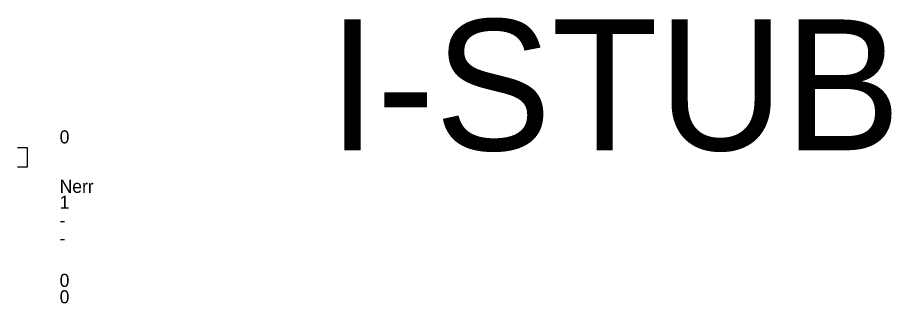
# Model space of a CAD drawing. Extents: x -141445 to -141321, y 26410 to 27069.
# Drawn here: x -141408 to -141401.31, y 26461.01 to 26463.2 of the extents above; entities that cross this region are included whole.
import ezdxf

# ---------------------------------------------------------------- set-up
doc = ezdxf.new("R2010")
doc.units = 0
doc.header["$MEASUREMENT"] = 0
doc.layers.get('0').update_dxf_attribs({"linetype": 'CONTINUOUS'})
for name, color, linetype in [('$I-ATT-TEXTDAT', 81, 'CONTINUOUS'), ('$I-ATT-TEXTVIS', 3, 'CONTINUOUS'), ('PEN00', 3, 'CONTINUOUS')]:
    doc.layers.add(name, color=color, linetype=linetype)

# ---------------------------------------------------------------- blocks, each defined once
blk = doc.blocks.new('I-STUB')
at = {"layer": 'PEN00'}
for p, q in [((0, 0.0727), (-0.0757, 0.0727)), ((0, -0.0727), (0, 0.0727)), ((-0.0757, -0.0727), (0, -0.0727))]:
    blk.add_line(p, q, dxfattribs=at)
at = {"layer": '$I-ATT-TEXTDAT'}
for tag, p in [('ID', (0.2471, -0.2721)), ('SIZE', (0.2471, -0.3933)), ('MAKE', (0.2471, -0.5305)), ('MODEL', (0.2471, -0.6685)), ('DAT1', (0.2471, -0.9908)), ('DAT2', (0.2471, -1.1163))]:
    blk.add_attdef(tag, p, '', height=0.1, dxfattribs=at)
at = {"layer": '$I-ATT-TEXTVIS'}
blk.add_attdef('SEQFLOW', (0.2471, 0.1063), '', height=0.1, dxfattribs=at)

msp = doc.modelspace()

# ---------------------------------------------------------------- block references
msp.add_blockref('I-STUB', (-141407.9207, 26462.129)).add_auto_attribs({'SEQFLOW': '0', 'ID': 'Nerr', 'SIZE': '1', 'MAKE': '-', 'MODEL': '-', 'DAT1': '0', 'DAT2': '0'})

# ---------------------------------------------------------------- texts
msp.add_text('I-STUB', height=1).set_placement((-141405.6186, 26462.1828))

doc.saveas('drawing.dxf')
